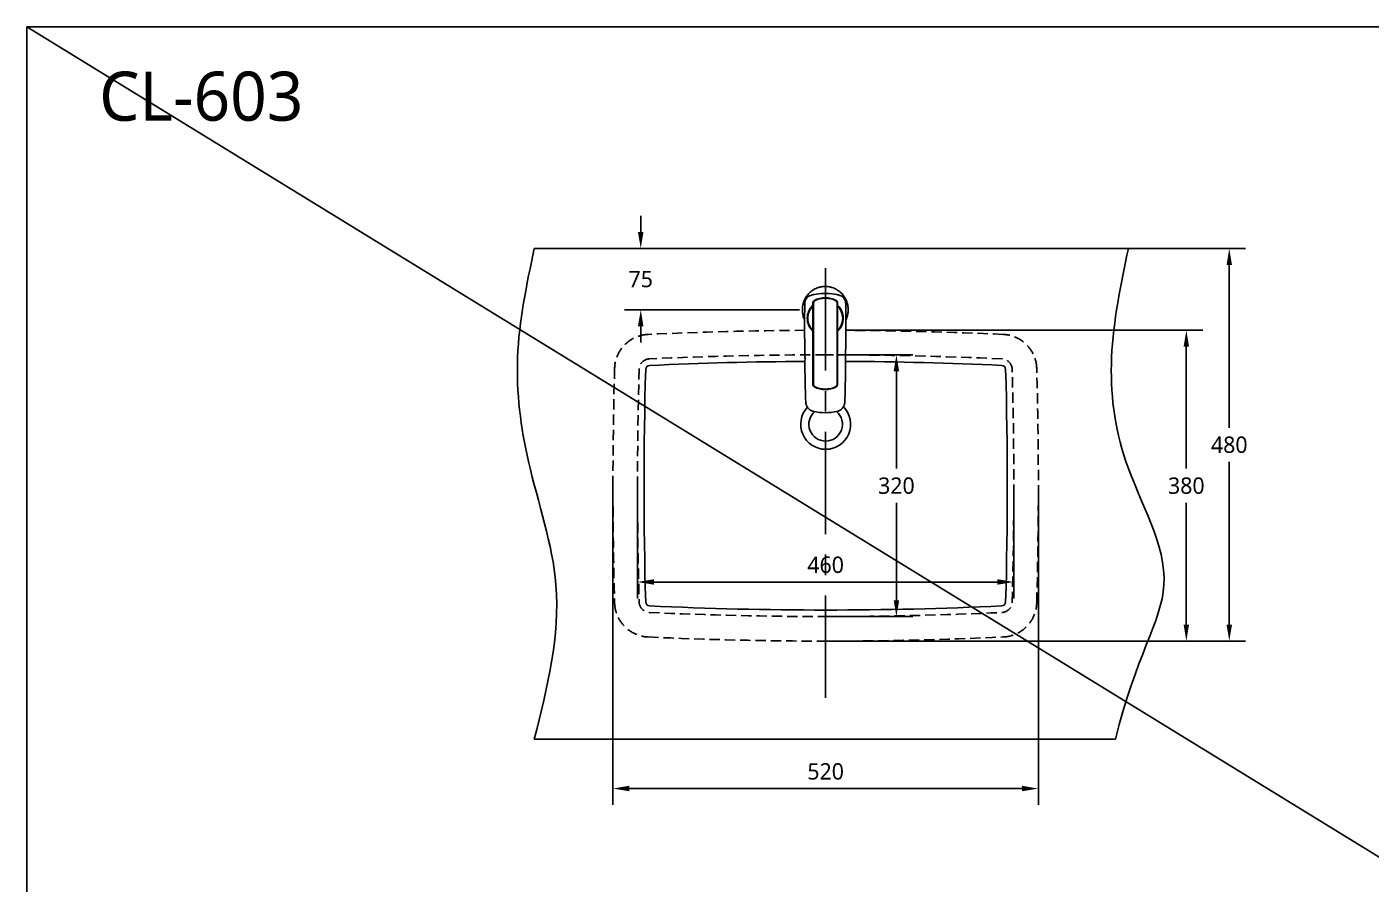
# Model space of a CAD drawing. Extents: x 572 to 8286, y -137 to 2100.
# Drawn here: x 572 to 2215, y 1052 to 2100 of the extents above; entities that cross this region are included whole.
import ezdxf

# ---------------------------------------------------------------- set-up
doc = ezdxf.new("R2010")
doc.units = 0
doc.header["$LTSCALE"] = 50
doc.header["$MEASUREMENT"] = 0
doc.linetypes.add('CENTER', pattern=[2, 1.25, -0.25, 0.25, -0.25])
doc.linetypes.add('HIDDEN', pattern=[0.375, 0.25, -0.125])
doc.layers.get('0').update_dxf_attribs({"linetype": 'CONTINUOUS'})
doc.layers.get('DEFPOINTS').update_dxf_attribs({"linetype": 'CONTINUOUS'})
for name, color, linetype in [('1', 1, 'CENTER'), ('2', 2, 'HIDDEN'), ('CENTER', 2, 'CENTER'), ('SA-DOOR', 4, 'CONTINUOUS')]:
    doc.layers.add(name, color=color, linetype=linetype)
doc.styles.add('GHS', font='romans', dxfattribs={"bigfont": 'ghs'})
doc.styles.get("Standard").update_dxf_attribs({"font": 'NanumGothic.ttf'})
doc.dimstyles.get("Standard").update_dxf_attribs({"dimtxt": 2.5, "dimasz": 2, "dimexe": 2, "dimexo": 1, "dimgap": 2, "dimtad": 1, "dimdec": 0, "dimlfac": 10, "dimrnd": 1, "dimzin": 0, "dimdsep": 46, "dimtxsty": 'Standard', "dimcen": 0, "dimclrd": 7, "dimclre": 7, "dimclrt": 2, "dimadec": 0, "dimazin": 0, "dimtfac": 1, "dimtdec": 0, "dimtofl": 0, "dimtmove": 0, "dimatfit": 3, "dimfxl": 0, "dimtolj": 1, "dimtzin": 0, "dimarcsym": 0})

# ---------------------------------------------------------------- blocks, each defined once
blk = doc.blocks.new('*D20')
at = {"color": 3, "lineweight": -2}
for p, q in [((1322.2, 1849.1), (1322.2, 1869.1)), ((1359.4, 1829.1), (1302.2, 1829.1)), ((1516.3, 1754.1), (1302.2, 1754.1)), ((1322.2, 1734.1), (1322.2, 1714.1))]:
    blk.add_line(p, q, dxfattribs=at)
at = {"color": 3}
for points in [[(1318.8, 1849.1), (1325.5, 1849.1), (1322.2, 1829.1)], [(1318.8, 1734.1), (1325.5, 1734.1), (1322.2, 1754.1)]]:
    blk.add_solid(points, dxfattribs=at)
at = {"layer": 'DEFPOINTS', "color": 0}
for p in [(1322.2, 1829.1), (1359.4, 1829.1), (1516.3, 1754.1)]:
    blk.add_point(p, dxfattribs=at)
at = {"color": 2, "insert": (1322.2, 1791.6), "char_height": 20, "attachment_point": 5}
blk.add_mtext('\\A1;75', dxfattribs=at)
blk = doc.blocks.new('*D9')
at = {"color": 3, "lineweight": -2}
for p, q in [((1573.5, 1729.1), (2009.1, 1729.1)), ((1989.1, 1709.1), (1989.1, 1560)), ((1989.1, 1369.1), (1989.1, 1518.2)), ((1548.2, 1349.1), (2009.1, 1349.1))]:
    blk.add_line(p, q, dxfattribs=at)
at = {"color": 3}
for points in [[(1985.8, 1709.1), (1992.4, 1709.1), (1989.1, 1729.1)], [(1985.8, 1369.1), (1992.4, 1369.1), (1989.1, 1349.1)]]:
    blk.add_solid(points, dxfattribs=at)
at = {"layer": 'DEFPOINTS', "color": 0}
for p in [(1573.5, 1729.1), (1548.2, 1349.1), (1989.1, 1349.1)]:
    blk.add_point(p, dxfattribs=at)
at = {"color": 2, "insert": (1989.1, 1539.1), "char_height": 20, "attachment_point": 5}
blk.add_mtext('\\A1;380', dxfattribs=at)
blk = doc.blocks.new('*D12')
at = {"color": 3, "lineweight": -2}
for p, q in [((1575.5, 1699.1), (1654.7, 1699.1)), ((1634.7, 1679.1), (1634.7, 1560)), ((1634.7, 1399.1), (1634.7, 1518.2)), ((1548.2, 1379.1), (1654.7, 1379.1))]:
    blk.add_line(p, q, dxfattribs=at)
at = {"color": 3}
for points in [[(1631.4, 1679.1), (1638.1, 1679.1), (1634.7, 1699.1)], [(1631.4, 1399.1), (1638.1, 1399.1), (1634.7, 1379.1)]]:
    blk.add_solid(points, dxfattribs=at)
at = {"layer": 'DEFPOINTS', "color": 0}
for p in [(1575.5, 1699.1), (1548.2, 1379.1), (1634.7, 1379.1)]:
    blk.add_point(p, dxfattribs=at)
at = {"color": 2, "insert": (1634.7, 1539.1), "char_height": 20, "attachment_point": 5}
blk.add_mtext('\\A1;320', dxfattribs=at)
blk = doc.blocks.new('*D25')
at = {"color": 3, "lineweight": -2}
for p, q in [((1918.2, 1829.1), (2061.6, 1829.1)), ((2041.6, 1809.1), (2041.6, 1610)), ((2041.6, 1369.1), (2041.6, 1568.3)), ((1548.2, 1349.1), (2061.6, 1349.1))]:
    blk.add_line(p, q, dxfattribs=at)
at = {"color": 3}
for points in [[(2038.3, 1809.1), (2044.9, 1809.1), (2041.6, 1829.1)], [(2038.3, 1369.1), (2044.9, 1369.1), (2041.6, 1349.1)]]:
    blk.add_solid(points, dxfattribs=at)
at = {"layer": 'DEFPOINTS', "color": 0}
for p in [(1918.2, 1829.1), (1548.2, 1349.1), (2041.6, 1349.1)]:
    blk.add_point(p, dxfattribs=at)
at = {"color": 2, "insert": (2041.6, 1589.1), "char_height": 20, "attachment_point": 5}
blk.add_mtext('\\A1;480', dxfattribs=at)
blk = doc.blocks.new('*D26')
at = {"color": 3, "lineweight": -2}
for p, q in [((1318.2, 1539.1), (1318.2, 1401.4)), ((1778.2, 1539.1), (1778.2, 1401.4)), ((1338.2, 1421.4), (1758.2, 1421.4))]:
    blk.add_line(p, q, dxfattribs=at)
at = {"color": 3}
for points in [[(1338.2, 1424.8), (1338.2, 1418.1), (1318.2, 1421.4)], [(1758.2, 1424.8), (1758.2, 1418.1), (1778.2, 1421.4)]]:
    blk.add_solid(points, dxfattribs=at)
at = {"layer": 'DEFPOINTS', "color": 0}
for p in [(1318.2, 1539.1), (1778.2, 1539.1), (1778.2, 1421.4)]:
    blk.add_point(p, dxfattribs=at)
at = {"color": 2, "insert": (1548.2, 1442.3), "char_height": 20, "attachment_point": 5}
blk.add_mtext('\\A1;460', dxfattribs=at)
blk = doc.blocks.new('*D27')
at = {"color": 3, "lineweight": -2}
for p, q in [((1288.2, 1539.1), (1288.2, 1148.9)), ((1808.2, 1539.1), (1808.2, 1148.9)), ((1308.2, 1168.9), (1788.2, 1168.9))]:
    blk.add_line(p, q, dxfattribs=at)
at = {"color": 3}
for points in [[(1308.2, 1172.3), (1308.2, 1165.6), (1288.2, 1168.9)], [(1788.2, 1172.3), (1788.2, 1165.6), (1808.2, 1168.9)]]:
    blk.add_solid(points, dxfattribs=at)
at = {"layer": 'DEFPOINTS', "color": 0}
for p in [(1288.2, 1539.1), (1808.2, 1539.1), (1808.2, 1168.9)]:
    blk.add_point(p, dxfattribs=at)
at = {"color": 2, "insert": (1548.2, 1189.8), "char_height": 20, "attachment_point": 5}
blk.add_mtext('\\A1;520', dxfattribs=at)

msp = doc.modelspace()

# ---------------------------------------------------------------- linework, layer by layer
msp.add_line((571.83398, 2100), (4215.24041, -137.42071))
for centre, radius, start, end in [((6373.24041, 1539.14283), 5047, 178.38614109, 181.61385891), ((1333.24041, 1681.14283), 5, 92.63989139, 178.38614109), ((1547.97753, -2927.5577), 4618.70053, 90.31040418, 92.66767165), ((1548.49132, -2928.07216), 4619.215, 87.33247697, 89.70216252), ((1763.24041, 1681.14283), 5, 1.61385891, 87.36010861), ((-3276.75959, 1539.14283), 5047, 358.38614109, 1.61385891), ((1333.24041, 1397.14283), 5, 181.61385891, 267.36010861), ((1763.24041, 1397.14283), 5, 272.63989139, 358.38614109), ((1548.24041, 6017.14241), 4629.99958, 267.33558656, 272.66441344)]:
    msp.add_arc(centre, radius, start, end)
at = {"color": 2}
for radius, start, end in [(30.5, 136.90112386, 270), (20.5, 130.93048661, 270), (30.5, 270, 44.78034532), (20.5, 270, 49.79885815)]:
    msp.add_arc((1548.24041, 1614.14283), radius, start, end, dxfattribs=at)
at = {"layer": '1', "linetype": 'ByBlock'}
for p, q in [((1192.10406, 1829.14283), (1918.24041, 1829.14283)), ((1192.10406, 1229.14283), (1902.54659, 1229.14283))]:
    msp.add_line(p, q, dxfattribs=at)
at = {"layer": '1', "color": 7, "linetype": 'Continuous'}
for p, q in [((1532.72931, 1762.99155), (1532.72931, 1763.03518)), ((1532.72931, 1662.51015), (1532.72931, 1762.99155)), ((1533.22931, 1762.98282), (1533.22931, 1662.50142)), ((1534.40089, 1765.72462), (1534.40089, 1765.68099)), ((1561.05772, 1765.68099), (1561.05772, 1765.72462)), ((1562.22931, 1662.50142), (1562.22931, 1762.98282)), ((1562.72931, 1763.03518), (1562.72931, 1762.99155)), ((1562.72931, 1762.99155), (1562.72931, 1662.51015)), ((1526.42931, 1744.36976), (1526.42931, 1744.19545)), ((1526.42931, 1744.02114), (1526.42931, 1743.71609)), ((1569.02931, 1744.19545), (1569.02931, 1744.36976)), ((1569.02931, 1743.71609), (1569.02931, 1744.02114))]:
    msp.add_line(p, q, dxfattribs=at)
for centre, major_axis, ratio, start_param, end_param in [((1547.72931, 1744.02114), (-21.3, 0), 0.996195, 5.4937619843, 6.2831853072), ((1547.72931, 1743.71609), (-21.3, 0), 0.996195, 5.4937619843, 6.2831853072), ((1535.72931, 1763.03518), (3, 0), 0.999848, 2.0295203772, 3.1415926536), ((1535.72931, 1762.99155), (-3, 0), 0.999848, 5.1711130308, 6.2831853072), ((1533.22931, 1762.99155), (0.5, 0), 0.017452, 3.1415926536, 4.7123889804), ((1535.72931, 1762.98282), (2.5, 0), 0.999848, 2.0295203772, 3.1415926536), ((1547.72931, 1738.74052), (30.1, 0), 0.999848, 1.1120722764, 2.0295203772), ((1547.72931, 1738.69689), (-30.1, 0), 0.999848, 4.25366493, 5.1711130308), ((1534.6223, 1765.23275), (-0.22138, 0.44832), 0.007728, 0.0156492517, 1.5864455785), ((1547.72931, 1738.68817), (29.6, 0), 0.999848, 1.1120722764, 2.0295203772), ((1560.83632, 1765.23275), (0.22138, 0.44832), 0.007728, 4.6967397287, 6.2675360555), ((1559.72931, 1762.98282), (2.5, 0), 0.999848, 0, 1.1120722764), ((1559.72931, 1763.03518), (3, 0), 0.999848, 0, 1.1120722764), ((1559.72931, 1762.99155), (-3, 0), 0.999848, 3.1415926536, 4.25366493), ((1562.22931, 1762.99155), (0.5, 0), 0.017452, 4.7123889804, 6.2831853072), ((1547.72931, 1743.71609), (-21.3, 0), 0.996195, 2.3520711434, 3.9310159553), ((1547.72931, 1744.02114), (-21.3, 0), 0.996195, 3.1415926325, 3.9116755375), ((1547.72931, 1744.51768), (-21.4, 0), 0.996167, 6.2604087729, 6.2831853072), ((1547.72931, 1744.51768), (-21.4, 0), 0.996167, 0, 0.1433351484), ((1547.72931, 1744.19545), (-21.3, 0), 0.996195, 5.8189168335, 6.2831853072), ((1547.72931, 1744.36976), (-21.3, 0), 0.996195, 6.0155608798, 6.2831853072), ((1547.72931, 1743.71609), (-21.3, 0), 0.996195, 0, 0.7895214891), ((1547.72931, 1744.19545), (-21.3, 0), 0.996195, 3.1415926325, 3.4862842697), ((1547.72931, 1744.36976), (-21.3, 0), 0.996195, 3.1415926325, 3.4531993677), ((1547.72931, 1744.51768), (21.5, 0), 0.996167, 6.0138918981, 6.2831853072), ((1547.72931, 1744.51768), (-21.4, 0), 0.996167, 2.9982575117, 3.2607768367), ((1535.72931, 1662.51015), (-3, 0), 0.999848, 0, 1.1120722764), ((1533.22931, 1662.51015), (0.5, 0), 0.017452, 3.1415926536, 4.7123889804), ((1535.72931, 1662.50142), (2.5, 0), 0.999848, 3.1415926536, 4.25366493), ((1534.6223, 1660.26894), (0.22138, 0.44832), 0.007728, 3.1259434019, 4.6967397287), ((1547.72931, 1686.8048), (-30.1, 0), 0.999848, 1.1120722764, 2.0295203772), ((1547.72931, 1686.79607), (29.6, 0), 0.999848, 4.25366493, 5.1711130308), ((1559.72931, 1662.50142), (2.5, 0), 0.999848, 5.1711130308, 6.2831853072), ((1560.83632, 1660.26894), (-0.22138, 0.44832), 0.007728, 1.5864455785, 3.1572419053), ((1559.72931, 1662.51015), (-3, 0), 0.999848, 2.0295203772, 3.1415926536), ((1562.22931, 1662.51015), (0.5, 0), 0.017452, 4.7123889804, 6.2831853072)]:
    msp.add_ellipse(centre, major_axis=major_axis, ratio=ratio, start_param=start_param, end_param=end_param, dxfattribs=at)
at = {"layer": '1', "linetype": 'ByBlock'}
msp.add_spline([(1192.10406, 1829.14283), (1171.64552, 1695.91439), (1185.054, 1568.5848), (1218.57522, 1417.79976), (1192.10406, 1229.14283)], degree=3, dxfattribs=at)
msp.add_open_spline([(1918.24041, 1829.14283), (1908.98112, 1784.82617), (1890.92666, 1698.41426), (1906.44456, 1559.5356), (1994.02832, 1420.37092), (1926.83158, 1329.82705), (1902.54659, 1229.14283)], degree=3, knots=[0, 0, 0, 0, 13.4790096988, 26.2823736359, 41.7289914298, 55.8471450246, 55.8471450246, 55.8471450246, 55.8471450246], dxfattribs=at)
at = {"layer": '1', "color": 7, "linetype": 'Continuous'}
for points, knots in [([(1522.49615, 1741.76436), (1522.4346, 1741.89488), (1521.99368, 1742.84835), (1521.26801, 1744.67297), (1520.62763, 1746.86539), (1520.23975, 1748.65641), (1519.93651, 1750.46846), (1519.63022, 1753.68454), (1519.80794, 1757.4174), (1520.52634, 1761.10187), (1521.60339, 1764.71667), (1523.61562, 1769.03427), (1527.03293, 1773.66973), (1531.33932, 1777.54515), (1535.53224, 1779.98175), (1538.69197, 1781.20529), (1540.5466, 1781.75985), (1543.36967, 1782.44462), (1545.7917, 1782.70231), (1547.72931, 1782.70231)], [0, 0, 0, 0, 0.0079032457, 0.0575080856, 0.1071129256, 0.1319153456, 0.1567177655, 0.2063226055, 0.3055322854, 0.3551371254, 0.4047419654, 0.5039516453, 0.6031613252, 0.7023710051, 0.801580685, 0.851185525, 0.875987945, 0.900790365, 1, 1, 1, 1]), ([(1572.96246, 1741.76435), (1573.02402, 1741.89487), (1573.46494, 1742.84834), (1574.19061, 1744.67296), (1574.83099, 1746.86539), (1575.21887, 1748.6564), (1575.52212, 1750.46845), (1575.8284, 1753.68453), (1575.65068, 1757.4174), (1574.93227, 1761.10186), (1573.85524, 1764.71667), (1571.843, 1769.03426), (1568.42569, 1773.66972), (1564.11931, 1777.54514), (1559.92638, 1779.98174), (1556.76665, 1781.20529), (1554.91202, 1781.75985), (1552.08894, 1782.44462), (1549.66692, 1782.70231), (1547.72931, 1782.70231)], [0, 0, 0, 0, 0.0079032457, 0.0575080856, 0.1071129256, 0.1319153456, 0.1567177655, 0.2063226055, 0.3055322854, 0.3551371254, 0.4047419654, 0.5039516453, 0.6031613252, 0.7023710051, 0.801580685, 0.851185525, 0.875987945, 0.900790365, 1, 1, 1, 1]), ([(1522.97846, 1696.76444), (1522.93842, 1698.38803), (1522.73444, 1707.2027), (1522.49642, 1723.21666), (1522.46957, 1743.0421), (1522.6022, 1755.672), (1522.68704, 1761.10852)], [0, 0, 0, 0, 0.0757276378, 0.4111013698, 0.7464751018, 1, 1, 1, 1]), ([(1522.68704, 1761.10853), (1522.72328, 1763.43175), (1523.27272, 1765.73759), (1525.7788, 1769.66118), (1527.70797, 1771.13898), (1529.96043, 1771.77669)], [0, 0, 0, 0, 0.5, 0.5, 1, 1, 1, 1]), ([(1532.70496, 1727.83462), (1532.52464, 1728.0021), (1530.27878, 1730.16207), (1526.90874, 1735.25214), (1525.1396, 1743.84349), (1526.90874, 1752.43484), (1530.27837, 1757.5243), (1532.52361, 1759.68387), (1532.70338, 1759.85088)], [0, 0, 0, 0, 0.0205573878, 0.2602936828, 0.500029981, 0.7397662792, 0.9795025743, 1, 1, 1, 1]), ([(1532.73566, 1759.23311), (1531.32187, 1757.86158), (1527.76367, 1753.32466), (1525.2233, 1743.88729), (1527.59767, 1735.0713), (1530.56977, 1730.91514), (1531.45156, 1729.89771)], [0, 0, 0, 0, 0.1822338912, 0.5288018467, 0.8753698073, 1, 1, 1, 1]), ([(1547.64268, 1774.22727), (1547.14556, 1774.22749), (1546.64844, 1774.22199), (1541.92448, 1774.11519), (1537.70702, 1773.6049), (1532.36499, 1772.42023), (1531.1578, 1772.11569), (1529.96043, 1771.77669)], [0, 0, 0, 0, 0.0832697347, 0.0832697347, 0.7914920611, 0.7914920611, 1, 1, 1, 1]), ([(1547.81595, 1774.22727), (1548.31306, 1774.22749), (1548.81018, 1774.22199), (1553.53414, 1774.11519), (1557.75161, 1773.6049), (1563.09364, 1772.42023), (1564.30083, 1772.11569), (1565.49819, 1771.77669)], [0, 0, 0, 0, 0.0832697301, 0.0832697301, 0.7914920601, 0.7914920601, 1, 1, 1, 1]), ([(1562.63109, 1728.44435), (1562.85822, 1728.66263), (1566.88793, 1732.71737), (1571.00269, 1742.94669), (1567.39545, 1753.99427), (1563.66888, 1758.31018), (1562.75886, 1759.19445)], [0, 0, 0, 0, 0.0276047619, 0.5005743768, 0.8884228338, 1, 1, 1, 1]), ([(1562.75525, 1759.85088), (1562.93501, 1759.68388), (1565.18025, 1757.5243), (1568.54988, 1752.43484), (1570.31902, 1743.84349), (1568.54988, 1735.25214), (1565.17985, 1730.16207), (1562.93398, 1728.0021), (1562.75367, 1727.83462)], [0, 0, 0, 0, 0.020497447, 0.260233742, 0.4999700402, 0.7397063384, 0.9794426335, 1, 1, 1, 1]), ([(1565.49819, 1771.77669), (1567.75116, 1771.13883), (1569.69582, 1769.64046), (1572.18114, 1765.74071), (1572.73536, 1763.43066), (1572.77158, 1761.10853)], [0, 0, 0, 0, 0.5, 0.5, 1, 1, 1, 1]), ([(1572.77158, 1761.10852), (1572.85641, 1755.672), (1572.98904, 1743.0421), (1572.9622, 1723.21666), (1572.72418, 1707.2027), (1572.5202, 1698.38803), (1572.48016, 1696.76444)], [0, 0, 0, 0, 0.2535248982, 0.5888986302, 0.9242723622, 1, 1, 1, 1]), ([(1522.87231, 1684.67446), (1522.86244, 1685.68203), (1522.87826, 1687.69735), (1522.92589, 1689.71202), (1522.96979, 1691.72678), (1523.00995, 1693.74164), (1523.00331, 1695.75713), (1522.97846, 1696.76444)], [0, 0, 0, 0, 0.25, 0.5, 0.5, 0.75, 1, 1, 1, 1]), ([(1572.48016, 1696.76444), (1572.45531, 1695.75713), (1572.44867, 1693.74164), (1572.48884, 1691.72678), (1572.53274, 1689.71202), (1572.58037, 1687.69735), (1572.59618, 1685.68203), (1572.58631, 1684.67446)], [0, 0, 0, 0, 0.25, 0.5, 0.5, 0.75, 1, 1, 1, 1]), ([(1523.87844, 1641.50601), (1523.66331, 1647.34736), (1523.25494, 1660.37856), (1522.98019, 1674.77097), (1522.88559, 1683.31837), (1522.87231, 1684.67446)], [0, 0, 0, 0, 0.4061200197, 0.9057784797, 1, 1, 1, 1]), ([(1572.58631, 1684.67446), (1572.57303, 1683.31837), (1572.47844, 1674.77097), (1572.20367, 1660.37856), (1571.79532, 1647.34736), (1571.58018, 1641.50601)], [0, 0, 0, 0, 0.0942215203, 0.5938799803, 1, 1, 1, 1]), ([(1533.19215, 1629.9741), (1532.86743, 1630.04722), (1532.22424, 1630.22104), (1530.97263, 1630.67766), (1529.49136, 1631.44757), (1527.89835, 1632.65993), (1526.53075, 1634.11959), (1525.41971, 1635.78105), (1524.58865, 1637.59742), (1524.05444, 1639.52116), (1523.90286, 1640.84313), (1523.87845, 1641.50596)], [0, 0, 0, 0, 0.0624998655, 0.1250000708, 0.2500004815, 0.3750008921, 0.5000013027, 0.6250017134, 0.750002124, 0.8750025346, 1, 1, 1, 1]), ([(1571.58018, 1641.50598), (1571.55576, 1640.84315), (1571.40419, 1639.52117), (1570.86997, 1637.59742), (1570.03892, 1635.78105), (1568.92788, 1634.11959), (1567.56027, 1632.65993), (1565.96725, 1631.44757), (1564.48599, 1630.67766), (1563.23438, 1630.22104), (1562.59119, 1630.04722), (1562.26647, 1629.9741)], [0, 0, 0, 0, 0.1249984036, 0.2499986802, 0.3749989568, 0.4999992334, 0.62499951, 0.7499997866, 0.8750000632, 0.9375002015, 1, 1, 1, 1])]:
    msp.add_open_spline(points, degree=3, knots=knots, dxfattribs=at)
for points in [[(1547.72931, 1628.35373), (1542.82292, 1628.35373), (1537.97752, 1628.8967), (1533.19215, 1629.9741)], [(1562.26647, 1629.9741), (1557.48109, 1628.8967), (1552.6357, 1628.35373), (1547.72931, 1628.35373)]]:
    msp.add_open_spline(points, degree=3, dxfattribs=at)
at = {"layer": '2', "linetype": 'HIDDEN'}
for centre, radius, start, end in [((1547.98024, -2927.67031), 4656.81315, 90.30753937, 92.66741386), ((1548.50058, -2927.67031), 4656.81315, 87.33258614, 89.69246064), ((1333.24041, 1681.14283), 43, 92.63989139, 178.38614109), ((1763.24041, 1681.14283), 43, 1.61385891, 87.36010861), ((6373.24041, 1539.14283), 5085, 178.38614109, 181.61385891), ((-3276.75959, 1539.14283), 5085, 358.38614109, 1.61385891), ((1333.24041, 1397.14283), 43, 181.61385891, 267.36010861), ((1763.24041, 1397.14283), 43, 272.63989139, 358.38614109), ((1548.24041, 6017.13922), 4667.99638, 267.33578436, 272.66421564)]:
    msp.add_arc(centre, radius, start, end, dxfattribs=at)
at = {"layer": '2'}
for centre, radius, start, end in [((1333.24041, 1681.14283), 13, 92.63989139, 178.38614109), ((1548.24068, -2938.86753), 4638.01036, 90.00000329, 92.66436824), ((1548.24014, -2938.86753), 4638.01036, 87.33563176, 89.99999671), ((1763.24041, 1681.14283), 13, 1.61385891, 87.36010861), ((6373.24041, 1539.14283), 5055, 178.38614109, 181.61385891), ((-3276.75959, 1539.14283), 5055, 358.38614109, 1.61385891), ((1333.24041, 1397.14283), 13, 181.61385891, 267.36010861), ((1763.24041, 1397.14283), 13, 272.63989139, 358.38614109), ((1548.24041, 6017.14173), 4637.9989, 267.33562847, 272.66437153)]:
    msp.add_arc(centre, radius, start, end, dxfattribs=at)
at = {"layer": 'CENTER', "color": 1, "linetype": 'CENTER', "ltscale": 2}
msp.add_line((1548.24041, 1804.88885), (1548.24041, 1266.96749), dxfattribs=at)
at = {"layer": 'DEFPOINTS', "color": 2, "linetype": 'ByBlock'}
msp.add_point((1548.24041, 1316.14283), dxfattribs=at)
at = {"layer": 'SA-DOOR', "color": 7}
msp.add_lwpolyline([(571.83398, 2100), (4215.24041, 2100), (4215.24041, -137.42071), (571.83398, -137.42071)], close=True, dxfattribs=at)

# ---------------------------------------------------------------- texts
at = {"insert": (660.14693, 2045.27793), "char_height": 60, "width": 668.8230612, "attachment_point": 1, "style": 'GHS'}
msp.add_mtext('{\\fNanumGothic|b0|i0|c0|p50;CL-603\\fNanumGothic|b0|i0|c129|p50; }', dxfattribs=at)

# ---------------------------------------------------------------- dimensions: what is measured, and where the dimension line sits
dim = msp.add_linear_dim(base=(1322.16109, 1829.14283), p1=(1516.29217, 1754.14283), p2=(1359.35077, 1829.14283), angle=90, dimstyle='Standard', override={"dimtxt": 20, "dimasz": 20, "dimexe": 20, "dimexo": 0, "dimgap": 10, "dimtih": 1, "dimtoh": 1, "dimdec": 4, "dimlfac": 1, "dimzin": 8, "dimclrd": 3, "dimclre": 3, "dimtdec": 4, "dimarcsym": 1})
dim.commit()
dim.dimension.update_dxf_attribs({"geometry": '*D20', "text_midpoint": (1322.16109, 1791.64283), "dimtype": 160})
for base, p1, p2, picture, middle in [((2041.59722, 1349.14283), (1918.24041, 1829.14283), (1548.24041, 1349.14283), '*D25', (2041.59722, 1589.14283)), ((1989.09904, 1349.14283), (1573.49625, 1729.07575), (1548.24041, 1349.14283), '*D9', (1989.09904, 1539.10929)), ((1634.73627, 1379.14283), (1575.52736, 1699.06403), (1548.24041, 1379.14283), '*D12', (1634.73627, 1539.10343))]:
    dim = msp.add_linear_dim(base=base, p1=p1, p2=p2, angle=90, dimstyle='Standard', override={"dimtxt": 20, "dimasz": 20, "dimexe": 20, "dimexo": 0, "dimgap": 10, "dimtih": 1, "dimtoh": 1, "dimdec": 4, "dimlfac": 1, "dimzin": 8, "dimclrd": 3, "dimclre": 3, "dimtdec": 4, "dimarcsym": 1})
    dim.commit()
    dim.dimension.update_dxf_attribs({"geometry": picture, "text_midpoint": middle})
dim = msp.add_linear_dim(base=(1808.24041, 1168.9378), p1=(1288.24041, 1539.14283), p2=(1808.24041, 1539.14283), dimstyle='Standard', override={"dimtxt": 20, "dimasz": 20, "dimexe": 20, "dimexo": 0, "dimgap": 10, "dimtih": 1, "dimtoh": 1, "dimdec": 4, "dimlfac": 1, "dimzin": 8, "dimclrd": 3, "dimclre": 3, "dimtdec": 4, "dimarcsym": 1})
dim.commit()
dim.dimension.update_dxf_attribs({"geometry": '*D27', "text_midpoint": (1548.24041, 1168.9378), "dimtype": 160})
dim = msp.add_linear_dim(base=(1778.24041, 1421.4416), p1=(1318.24041, 1539.14283), p2=(1778.24041, 1539.14283), dimstyle='Standard', override={"dimtxt": 20, "dimasz": 20, "dimexe": 20, "dimexo": 0, "dimgap": 10, "dimtih": 1, "dimtoh": 1, "dimdec": 4, "dimlfac": 1, "dimzin": 8, "dimclrd": 3, "dimclre": 3, "dimtdec": 4, "dimarcsym": 1})
dim.commit()
dim.dimension.update_dxf_attribs({"geometry": '*D26', "text_midpoint": (1548.24041, 1442.32858)})

doc.saveas('drawing.dxf')
